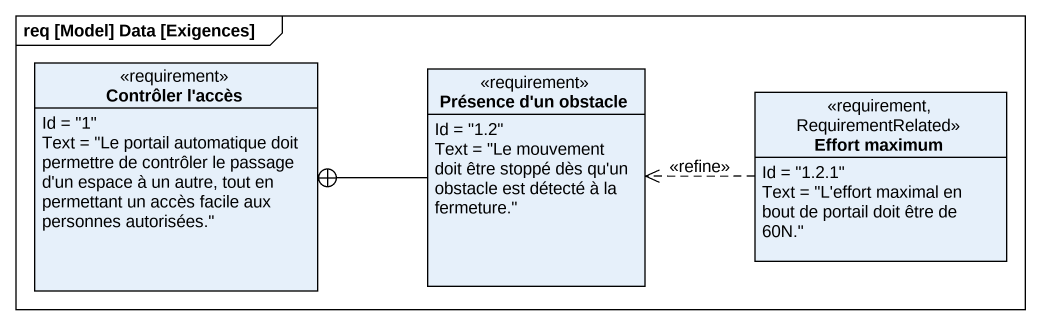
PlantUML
@startuml
mainframe req [Model] Data [Exigences]
hide circle
hide empty members
class "Contrôler l'accès" as Contrôler_l_accès <<requirement>> {
  Id = "1"
  Text = "Le portail automatique doit permettre de contrôler le passage d'un espace à un autre, tout en permettant un accès facile aux personnes autorisées."
}
class "Présence d'un obstacle" as Présence_d_un_obstacle <<requirement>> {
  Id = "1.2"
  Text = "Le mouvement doit être stoppé dès qu'un obstacle est détecté à la fermeture."
}
class "Effort maximum" as Effort_maximum <<requirement, RequirementRelated>> {
  Id = "1.2.1"
  Text = "L'effort maximal en bout de portail doit être de 60N."
}
Présence_d_un_obstacle -left-+ Contrôler_l_accès
Effort_maximum .left.> Présence_d_un_obstacle : <<refine>>
@enduml
